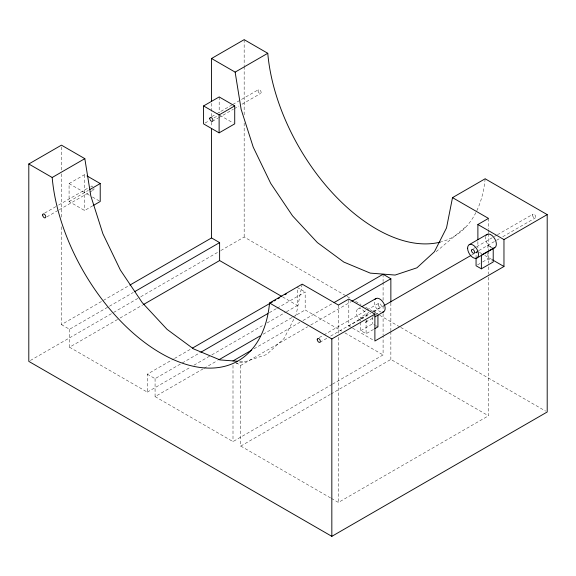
<?xml version="1.0" encoding="UTF-8"?>
<svg xmlns="http://www.w3.org/2000/svg" width="576" height="576" viewBox="0 0 576 576"><rect width="100%" height="100%" fill="white"/><g stroke="black" fill="none" stroke-linecap="round" stroke-linejoin="round"><path stroke-width="0.43" stroke-dasharray="2.88 2.16" d="M302.198 284.155L296.201 314.503L295.394 316.094M293.782 319.284L284.105 338.429L266.63 354.528L244.807 361.829L235.987 363.514M436.162 251.654L467.05 225.698M92.794 205.783L84.614 210.506L69.077 201.535L69.077 183.586L84.679 174.578L86.234 175.478M44.669 213.084L57.895 205.452M58.673 204.998L89.798 187.034M211.795 116.604L215.69 114.358M216.468 113.904L232.027 104.918M232.805 104.472L258.48 89.647M69.077 201.535L88.33 190.411M205.056 123.034L208.771 120.888M213.977 117.886L217.692 115.74M46.865 216.893L58.536 210.154M59.314 209.707L93.55 189.943M212.443 121.306L217.886 118.159M218.664 117.713L233.446 109.181M234.223 108.727L238.896 106.034M242.006 104.234L260.683 93.456M61.438 226.8L61.438 324.605L129.103 285.538M61.438 324.605L69.523 329.27L133.294 292.45M30.355 360.49L112.774 312.905M113.551 312.458L139.982 297.194M140.76 296.748L220.068 250.963M220.846 250.517L244.166 237.046L346.219 295.963M69.523 329.27L69.523 347.213L119.297 318.478M120.074 318.031L142.625 305.006M69.523 347.213L147.305 392.119L147.305 374.177L173.743 358.913M174.528 358.459L191.635 348.581M147.305 374.177L155.074 378.662L181.519 363.398M182.297 362.945L200.182 352.62M269.395 312.66L276.394 308.621M277.171 308.167L305.172 292.003L305.172 309.953L341.791 331.092M147.305 392.119L190.858 366.977M193.968 365.177L211.075 355.306M211.853 354.852L263.182 325.217M267.07 322.978L285.732 312.199M286.51 311.753L297.396 305.46L297.396 287.518L305.172 292.003M155.074 378.662L155.074 396.605L203.292 368.77M204.07 368.316L217.289 360.684M263.174 334.195L291.946 317.585M292.723 317.131L305.172 309.953M253.994 348.79L299.88 322.301M302.99 320.508L333.317 302.99M236.102 362.707L240.768 365.4L307.649 326.786M310.759 324.994L351.202 301.644M360.439 320.796A7.69 4.442 60 0 1 357.998 308.88L360.331 307.534M319.241 337.601L323.1 335.376M323.87 334.93L366.278 310.442M367.056 309.996L378.619 303.322M473.501 248.544L475.819 247.205M476.59 246.758L493.61 236.93M494.388 236.484L496.706 235.145M497.477 234.698L533.059 214.15M373.493 329.436L366.098 333.706L360.785 330.638L360.785 317.131L368.921 312.437M319.896 342.302L327.607 337.846M330.696 336.067L370.022 313.358M373.104 311.58L380.815 307.123M475.697 252.346L478.282 250.798M478.793 250.56L495.806 240.739M496.584 240.293L499.68 238.5M502.769 236.714L535.262 217.958M348.811 299.938L348.811 325.958L370.584 313.387M373.687 311.594L383.796 305.755M471.665 255.031L474.775 253.231M475.553 252.785L477.886 251.438M372.758 316.361L374.976 315.079M375.718 314.647L377.935 313.366L372.622 310.298L372.622 311.99M365.695 322.2L373.464 317.714M360.785 330.638L372.622 323.806L374.897 325.116M477.54 264.902L481.982 262.339M482.724 261.914L487.901 258.926L491.695 261.115M155.074 396.605L232.999 441.59L331.762 384.574M332.539 384.12L383.09 354.938L383.09 336.11M240.768 365.4L240.768 446.076L330.199 394.445M330.977 393.998L390.859 359.424L488.491 415.786L488.491 274.925M331.423 498.42L338.393 502.445L488.491 415.786M239.746 361.433L244.807 361.829M492.458 247.882L487.901 245.246L487.901 249.523M479.419 252.324L481.716 253.649M484.783 255.42L491.688 259.409M477.583 252.958L476.064 252.079L476.064 257.213M219.953 115.33L233.165 122.954M346.997 296.417L350.892 298.663M355.565 301.363L361.022 304.51M365.695 307.21L378.936 314.856M379.714 315.302L399.967 327.002M400.752 327.449L545.645 411.106M375.653 325.555L377.935 326.873M360.785 317.131L363.823 318.888M348.811 325.958L351.878 327.73M352.642 328.169L373.356 340.128M282.622 296.928L297.396 305.46M344.909 332.892L383.09 354.938M89.345 195.214L84.679 192.521L84.679 174.578M92.448 197.006L99.446 201.046M69.077 183.586L84.614 192.557L84.614 210.506M240.768 446.076L330.646 497.974M488.491 218.398L488.491 229.162M488.491 230.062L488.491 232.754M488.491 233.647L488.491 249.804M488.491 250.697L488.491 263.261M488.491 266.846L488.491 274.025M487.901 252.943L487.901 258.926M477.886 241.567L477.886 247.846M390.859 302.947L390.859 330.739M390.859 331.632L390.859 359.424M383.09 274.255L383.09 281.426M383.09 282.326L383.09 300.254M383.09 305.633L383.09 310.118M383.09 313.704L383.09 335.218M372.622 317.052L372.622 323.806M366.098 320.206L366.098 333.706M338.393 305.057L338.393 333.763M338.393 337.356L338.393 502.445M244.166 39.658L244.166 65.678M244.166 66.578L244.166 115.027M244.166 123.098L244.166 237.046M232.999 365.4L232.999 441.59M219.175 96.934L219.175 113.083M211.536 103.363L211.536 116.82M211.536 122.206L211.536 126.691M61.438 146.945L61.438 170.273M61.438 173.866L61.438 218.729M485.143 178.783A154.555 89.237 60 0 1 441.31 241.826M93.953 188.438A2.196 1.267 60 0 1 92.052 189.54M90.9 187.142A2.196 1.267 60 0 1 92.851 186.538M381.125 312.106A7.69 4.442 60 0 1 374.278 302.083M357.998 308.88A7.69 4.442 60 0 1 367.099 316.951M367.099 320.198A7.69 4.442 60 0 1 364.565 322.553M490.925 247.298A7.69 4.442 60 0 1 485.669 236.362M258.026 90.655A2.196 1.267 60 0 0 260.359 93.557A2.196 1.267 60 0 0 260.359 90.446A2.196 1.267 60 0 0 258.026 90.655M532.606 215.158A2.196 1.267 60 0 0 534.938 218.059A2.196 1.267 60 0 0 534.938 214.949A2.196 1.267 60 0 0 532.606 215.158M378.166 304.322A2.196 1.267 60 0 0 380.498 307.224A2.196 1.267 60 0 0 380.498 304.121A2.196 1.267 60 0 0 378.166 304.322"/><path stroke-width="0.86" d="M237.218 361.238L219.946 359.906L193.507 348.869L167.076 329.378L142.207 302.594L120.391 270.094L102.917 233.82L90.821 195.926L84.823 158.659L61.438 145.152L28.8 163.994L28.8 361.382L331.834 536.342L547.2 411.998L547.2 214.61L485.143 178.783L452.513 197.626L446.515 227.902L434.419 251.762L416.938 267.804L395.122 275.062L370.26 273.118L343.822 262.073L317.39 242.59L292.522 215.827L270.706 183.377L253.231 147.154L241.135 109.325L235.138 72.122L211.536 58.5L211.536 101.57M211.536 58.5L244.166 39.658L267.768 53.287A154.555 89.237 60 0 0 440.446 242.057M28.8 163.994L52.186 177.494L84.823 158.659M235.138 72.122L267.768 53.287M203.573 105.948L219.175 96.934L234.72 105.905L234.72 123.854L219.11 132.862L203.573 123.89L203.573 105.948L219.11 114.919L234.72 105.905M89.82 189.554L100.224 183.55L100.224 201.492L93.535 205.358M129.881 285.091L211.536 237.946L219.614 242.611L219.614 260.554L143.402 304.56M134.849 291.55L219.614 242.611M52.186 177.494A154.555 89.237 60 0 0 160.877 353.225A154.555 89.237 60 0 0 269.561 302.998L302.198 284.155L338.393 305.057L348.811 299.038L374.89 314.093L374.89 341.014L503.964 266.494L503.964 239.573L547.2 214.61M192.413 348.134L272.513 301.889M274.068 300.989L275.623 300.089M277.956 298.742L279.511 297.842M284.954 294.703L286.51 293.803M200.959 352.174L267.84 313.56M218.844 359.791L260.064 335.988M232.999 360.914L251.662 350.136M334.094 302.544L383.09 274.255L390.859 278.741L390.859 302.054M477.886 239.774L477.886 224.518L488.491 218.398L452.513 197.626M351.979 301.19L390.859 278.741M361.886 306.634L375.876 298.562M469.202 244.678L487.073 234.36M384.574 305.309L470.887 255.478M269.561 302.998L331.834 338.954L374.89 314.093M375.019 316.822L383.566 311.882M476.899 257.998L494.77 247.68M374.976 328.579L377.935 326.873L377.935 315.058M481.378 268.826L493.214 261.994L493.214 248.314L481.378 255.146L481.378 268.826L476.064 265.759L476.064 258.062M477.886 224.518L503.964 239.573M492.458 259.848L503.964 266.494M87.012 175.925L100.224 183.55M219.614 260.554L281.844 296.482M331.834 338.954L331.834 536.342M219.11 114.919L219.11 132.862M211.536 128.484L211.536 237.946M375.012 299.362A7.69 4.442 60 0 1 383.566 303.005A7.69 4.442 60 0 1 382.435 312.235M486.209 235.159A7.69 4.442 60 0 1 494.77 238.802A7.69 4.442 60 0 1 493.639 248.033M209.786 118.505A2.196 1.267 60 0 0 212.119 121.406A2.196 1.267 60 0 0 212.119 118.296A2.196 1.267 60 0 0 209.786 118.505M42.66 214.992A2.196 1.267 60 0 0 44.986 217.894A2.196 1.267 60 0 0 44.986 214.783A2.196 1.267 60 0 0 42.66 214.992M317.246 339.502A2.196 1.267 60 0 0 319.572 342.396A2.196 1.267 60 0 0 319.572 339.293A2.196 1.267 60 0 0 317.246 339.502M467.611 248.198A7.69 4.442 60 0 0 475.769 258.35A7.69 4.442 60 0 0 475.769 247.471A7.69 4.442 60 0 0 467.611 248.198M471.499 250.438A2.196 1.267 60 0 0 473.825 253.339A2.196 1.267 60 0 0 473.825 250.236A2.196 1.267 60 0 0 471.499 250.438"/></g></svg>
